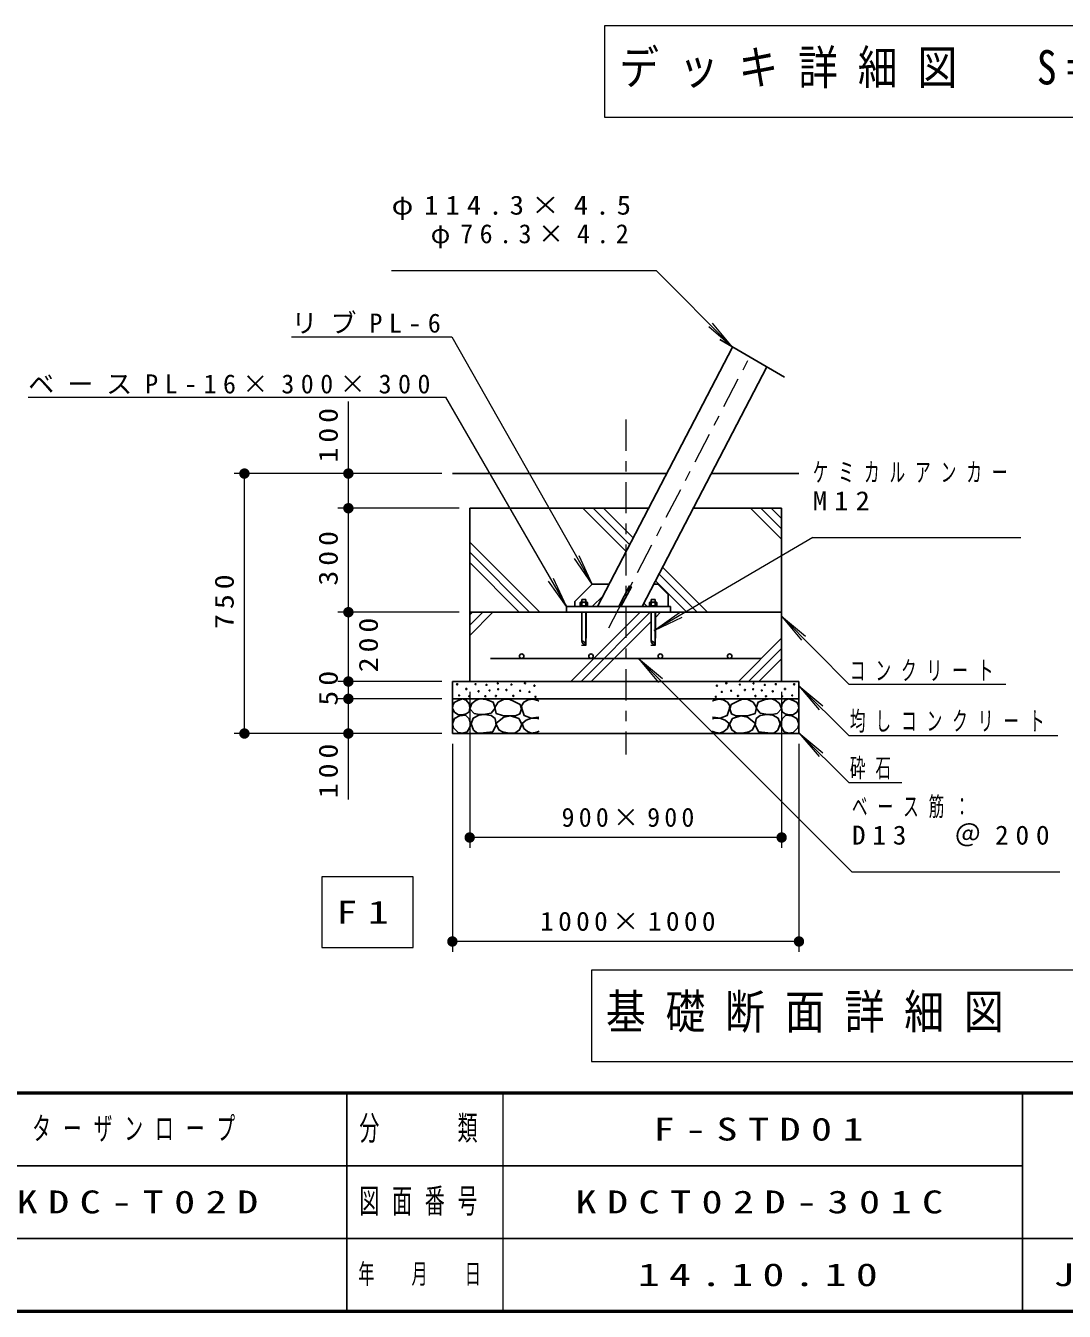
# Model space of a CAD drawing. Units: millimetres on the paper, with parts at other scales. Extents: x -621 to -236, y -10 to 262.
# Drawn here: x -401.9 to -302, y -5 to 118.6 of the extents above; entities that cross this region are included whole.
import ezdxf

# ---------------------------------------------------------------- set-up
doc = ezdxf.new("R2010")
doc.units = ezdxf.units.MM
doc.linetypes.add('USER1', pattern=[4.5, 2.5, -2])
doc.linetypes.add('USER2', pattern=[6, 3, -1, 1, -1])
doc.layers.add('LY_1', color=7, linetype='Continuous', lineweight=25)
doc.layers.add('LY_6', color=7, linetype='Continuous', lineweight=13)
doc.layers.add('LY_5', color=7, linetype='Continuous')
doc.styles.add('ＭＳ ゴシック', font='')
doc.styles.get('ＭＳ ゴシック').set_extended_font_data('MS Gothic')

# ---------------------------------------------------------------- blocks, each defined once
blk = doc.blocks.new('filled_dot')
at = {"color": 0, "linetype": 'Continuous', "lineweight": -2, "const_width": 1.25}
blk.add_lwpolyline([(-0.625, 0, 1), (0.625, 0, 1)], format="xyb", close=True, dxfattribs=at)

msp = doc.modelspace()

# ---------------------------------------------------------------- linework, layer by layer
at = {"layer": 'LY_1', "lineweight": 13}
for p, q in [((-346.201, 118.636), (-346.201, 109.836)), ((-284.901, 118.636), (-346.201, 118.636)), ((-346.201, 109.836), (-284.901, 109.836)), ((-366.688, 95.089), (-341.252, 95.089)), ((-341.252, 95.089), (-333.896, 87.733)), ((-333.896, 87.733), (-336.194, 89.662)), ((-333.896, 87.733), (-335.824, 90.031)), ((-376.32, 88.73), (-360.902, 88.73)), ((-360.902, 88.73), (-347.393, 64.933)), ((-401.641, 82.915), (-361.499, 82.915)), ((-361.499, 82.915), (-349.867, 62.766)), ((-370.847, 72.233), (-370.847, 82.487)), ((-361.847, 75.566), (-381.847, 75.566)), ((-380.847, 50.566), (-380.847, 75.566)), ((-360.18, 72.233), (-371.847, 72.233)), ((-370.847, 62.233), (-370.847, 72.233)), ((-344.129, 68.075), (-348.287, 72.233)), ((-343.79, 68.726), (-347.297, 72.233)), ((-343.451, 69.377), (-346.307, 72.233)), ((-329.18, 69.248), (-332.165, 72.233)), ((-329.18, 70.238), (-331.175, 72.233)), ((-329.18, 71.228), (-330.185, 72.233)), ((-326.181, 69.408), (-341.443, 60.47)), ((-326.181, 69.408), (-306.181, 69.408)), ((-352.429, 62.233), (-359.18, 68.983)), ((-353.419, 62.233), (-359.18, 67.994)), ((-354.409, 62.233), (-359.18, 67.004)), ((-347.393, 64.933), (-349.096, 67.403)), ((-347.393, 64.933), (-348.641, 67.661)), ((-337.297, 62.233), (-340.966, 65.901)), ((-336.307, 62.233), (-340.627, 66.552)), ((-349.867, 62.766), (-351.587, 65.224)), ((-349.867, 62.766), (-351.134, 65.485)), ((-338.287, 62.233), (-341.304, 65.25)), ((-360.18, 62.233), (-371.847, 62.233)), ((-370.847, 55.566), (-370.847, 62.233)), ((-359.18, 59.993), (-356.94, 62.233)), ((-359.18, 60.983), (-357.93, 62.233)), ((-359.18, 61.973), (-358.92, 62.233)), ((-349.465, 55.566), (-342.798, 62.233)), ((-348.475, 55.566), (-341.808, 62.233)), ((-341.443, 60.47), (-338.997, 62.205)), ((-341.317, 61.734), (-340.818, 62.233)), ((-329.18, 61.866), (-327.269, 59.554)), ((-329.18, 61.866), (-326.896, 59.921)), ((-322.725, 55.316), (-329.18, 61.866)), ((-347.485, 55.566), (-341.75, 61.301)), ((-341.443, 60.47), (-338.732, 61.754)), ((-333.343, 55.566), (-329.18, 59.729)), ((-332.353, 55.566), (-329.18, 58.739)), ((-342.944, 57.783), (-341.015, 55.485)), ((-342.944, 57.783), (-340.646, 55.854)), ((-322.417, 37.256), (-342.944, 57.783)), ((-331.363, 55.566), (-329.18, 57.749)), ((-361.847, 55.566), (-371.847, 55.566)), ((-361.847, 55.566), (-371.847, 55.566)), ((-370.847, 53.899), (-370.847, 55.566)), ((-359.18, 54.566), (-359.18, 39.566)), ((-329.18, 54.566), (-329.18, 39.566)), ((-327.513, 55.148), (-325.585, 52.85)), ((-327.513, 55.148), (-325.215, 53.22)), ((-322.725, 50.36), (-327.513, 55.148)), ((-322.725, 55.316), (-307.616, 55.316)), ((-361.847, 53.899), (-371.847, 53.899)), ((-370.847, 44.206), (-370.847, 53.899)), ((-361.847, 50.566), (-381.847, 50.566)), ((-361.847, 50.566), (-371.847, 50.566)), ((-360.847, 49.566), (-360.847, 29.566)), ((-327.513, 50.64), (-325.585, 48.342)), ((-327.513, 50.64), (-325.215, 48.712)), ((-322.725, 45.852), (-327.513, 50.64)), ((-327.513, 49.566), (-327.513, 29.566)), ((-322.725, 50.36), (-302.616, 50.36)), ((-322.725, 45.852), (-317.616, 45.852)), ((-329.18, 40.566), (-359.18, 40.566)), ((-322.417, 37.256), (-302.417, 37.256)), ((-373.411, 36.785), (-373.411, 29.985)), ((-364.611, 36.785), (-373.411, 36.785)), ((-364.611, 29.985), (-364.611, 36.785)), ((-373.411, 29.985), (-364.611, 29.985)), ((-327.513, 30.566), (-360.847, 30.566)), ((-347.475, 27.819), (-347.475, 19.019)), ((-281.675, 27.819), (-347.475, 27.819)), ((-347.475, 19.019), (-281.675, 19.019))]:
    msp.add_line(p, q, dxfattribs=at)
at = {"layer": 'LY_1'}
for p, q in [((-328.901, 84.842), (-335.126, 88.446)), ((-346.893, 62.766), (-333.896, 87.733)), ((-342.597, 62.766), (-330.595, 85.822)), ((-360.847, 75.566), (-340.229, 75.566)), ((-335.934, 75.566), (-327.513, 75.566)), ((-359.18, 72.233), (-359.18, 55.566)), ((-359.18, 72.233), (-341.965, 72.233)), ((-337.694, 72.233), (-329.18, 72.233)), ((-329.18, 72.233), (-329.18, 55.566)), ((-347.393, 64.933), (-349.059, 63.266)), ((-347.393, 64.933), (-345.765, 64.933)), ((-344.81, 62.859), (-343.809, 64.78)), ((-344.632, 62.766), (-343.632, 64.688)), ((-343.809, 64.78), (-343.632, 64.688)), ((-341.47, 64.933), (-341.097, 64.933)), ((-340.097, 63.933), (-341.097, 64.933)), ((-349.059, 62.766), (-349.059, 63.266)), ((-348.516, 63.183), (-348.565, 63.155)), ((-348.565, 62.849), (-348.565, 63.155)), ((-347.884, 63.183), (-348.516, 63.183)), ((-348.4, 63.466), (-348.4, 63.183)), ((-348.4, 63.466), (-348, 63.466)), ((-348.382, 63.155), (-348.382, 62.849)), ((-348.017, 63.155), (-348.017, 62.849)), ((-348, 63.466), (-348, 63.183)), ((-347.884, 63.183), (-347.835, 63.155)), ((-347.835, 62.849), (-347.835, 63.155)), ((-346.35, 63.809), (-347.393, 62.766)), ((-344.579, 63.302), (-344.401, 63.21)), ((-342.097, 62.766), (-342.426, 63.095)), ((-341.849, 63.183), (-341.898, 63.155)), ((-341.898, 62.849), (-341.898, 63.155)), ((-341.217, 63.183), (-341.849, 63.183)), ((-341.733, 63.466), (-341.733, 63.183)), ((-341.733, 63.466), (-341.333, 63.466)), ((-341.716, 63.155), (-341.716, 62.849)), ((-341.351, 63.155), (-341.351, 62.849)), ((-341.333, 63.466), (-341.333, 63.183)), ((-341.217, 63.183), (-341.168, 63.155)), ((-341.168, 62.849), (-341.168, 63.155)), ((-340.097, 62.766), (-340.097, 63.933)), ((-359.18, 62.233), (-329.18, 62.233)), ((-349.867, 62.766), (-339.867, 62.766)), ((-349.867, 62.766), (-349.867, 62.233)), ((-347.8, 62.849), (-348.6, 62.849)), ((-348.6, 62.766), (-348.6, 62.849)), ((-348.4, 62.233), (-348.4, 59.466)), ((-348, 62.233), (-348, 59.066)), ((-347.8, 62.766), (-347.8, 62.849)), ((-344.81, 62.859), (-344.632, 62.766)), ((-341.133, 62.849), (-341.933, 62.849)), ((-341.933, 62.766), (-341.933, 62.849)), ((-341.733, 62.233), (-341.733, 59.466)), ((-341.333, 62.233), (-341.333, 59.066)), ((-341.133, 62.766), (-341.133, 62.849)), ((-339.867, 62.766), (-339.867, 62.233)), ((-357.18, 57.783), (-331.18, 57.783)), ((-360.847, 55.566), (-327.513, 55.566)), ((-360.847, 55.566), (-360.847, 50.566)), ((-327.513, 55.566), (-327.513, 50.566)), ((-360.847, 53.899), (-327.513, 53.899)), ((-360.847, 50.566), (-327.513, 50.566))]:
    msp.add_line(p, q, dxfattribs=at)
at = {"layer": 'LY_1', "linetype": 'USER2', "lineweight": 13}
for p, q in [((-345.813, 60.715), (-332.245, 86.778)), ((-344.18, 80.753), (-344.18, 48.557))]:
    msp.add_line(p, q, dxfattribs=at)
at = {"layer": 'LY_1', "linetype": 'USER1', "lineweight": 13}
for p, q in [((-348.417, 62.233), (-348.417, 59.066)), ((-348.417, 62.233), (-347.983, 62.233)), ((-347.983, 62.233), (-347.983, 59.066)), ((-341.75, 62.233), (-341.75, 59.066)), ((-341.75, 62.233), (-341.317, 62.233)), ((-341.317, 62.233), (-341.317, 59.066)), ((-348.417, 59.066), (-347.983, 59.066)), ((-341.75, 59.066), (-341.317, 59.066))]:
    msp.add_line(p, q, dxfattribs=at)
at = {"layer": 'LY_1'}
for points in [[(-360.823, 52.973), (-360.793, 53.252), (-360.673, 53.541), (-360.304, 53.751), (-359.875, 53.89), (-359.507, 53.78), (-359.247, 53.422), (-359.168, 53.073), (-359.237, 52.654), (-359.517, 52.464), (-359.905, 52.365), (-360.334, 52.385), (-360.643, 52.624)], [(-358.277, 52.382), (-358.756, 52.492), (-359.167, 52.93), (-358.962, 53.464), (-358.551, 53.779), (-358.195, 53.889), (-357.592, 53.847), (-356.921, 53.587), (-356.743, 53.012), (-357.127, 52.533), (-357.661, 52.437)], [(-355.486, 52.277), (-356.023, 52.294), (-356.646, 52.502), (-356.75, 53.073), (-356.438, 53.575), (-355.936, 53.852), (-355.382, 53.87), (-354.845, 53.627), (-354.325, 53.35), (-354.204, 52.952), (-354.36, 52.45), (-354.776, 52.277)], [(-332.874, 52.277), (-332.338, 52.294), (-331.714, 52.502), (-331.61, 53.073), (-331.922, 53.575), (-332.424, 53.852), (-332.978, 53.87), (-333.515, 53.627), (-334.035, 53.35), (-334.156, 52.952), (-334, 52.45), (-333.585, 52.277)], [(-330.083, 52.382), (-329.604, 52.492), (-329.193, 52.93), (-329.398, 53.464), (-329.809, 53.779), (-330.165, 53.889), (-330.768, 53.847), (-331.439, 53.587), (-331.617, 53.012), (-331.234, 52.533), (-330.699, 52.437)], [(-327.538, 52.973), (-327.567, 53.252), (-327.687, 53.541), (-328.056, 53.751), (-328.485, 53.89), (-328.854, 53.78), (-329.113, 53.422), (-329.193, 53.073), (-329.123, 52.654), (-328.844, 52.464), (-328.455, 52.365), (-328.026, 52.385), (-327.717, 52.624)], [(-359.836, 50.59), (-360.304, 50.67), (-360.723, 51.099), (-360.833, 51.507), (-360.643, 51.996), (-360.165, 52.275), (-359.576, 52.335), (-359.237, 51.976), (-359.078, 51.447), (-359.197, 51.118), (-359.437, 50.74)], [(-357.866, 50.615), (-358.441, 50.602), (-358.825, 50.889), (-359.044, 51.492), (-358.839, 52.026), (-358.318, 52.327), (-357.757, 52.382), (-357.113, 52.3), (-356.729, 51.999), (-356.647, 51.396), (-356.962, 50.725)], [(-355.399, 50.614), (-356.023, 50.735), (-356.386, 50.908), (-356.663, 51.532), (-355.901, 52.138), (-355.243, 52.259), (-354.464, 52.017), (-354.169, 51.48), (-354.377, 50.908), (-354.845, 50.614)], [(-332.961, 50.614), (-332.338, 50.735), (-331.974, 50.908), (-331.697, 51.532), (-332.459, 52.138), (-333.117, 52.259), (-333.896, 52.017), (-334.191, 51.48), (-333.983, 50.908), (-333.515, 50.614)], [(-330.494, 50.615), (-329.919, 50.602), (-329.535, 50.889), (-329.316, 51.492), (-329.522, 52.026), (-330.042, 52.327), (-330.604, 52.382), (-331.247, 52.3), (-331.631, 51.999), (-331.713, 51.396), (-331.398, 50.725)], [(-328.525, 50.59), (-328.056, 50.67), (-327.637, 51.099), (-327.528, 51.507), (-327.717, 51.996), (-328.196, 52.275), (-328.784, 52.335), (-329.123, 51.976), (-329.282, 51.447), (-329.163, 51.118), (-328.923, 50.74)]]:
    msp.add_lwpolyline(points, close=True, dxfattribs=at)
for points in [[(-352.527, 52.135), (-352.828, 52.094), (-353.267, 52.04), (-353.951, 52.3), (-354.143, 52.861), (-354.184, 53.231), (-353.965, 53.587), (-353.568, 53.806), (-353.102, 53.861), (-352.637, 53.738), (-352.527, 53.683)], [(-335.833, 52.135), (-335.532, 52.094), (-335.094, 52.04), (-334.409, 52.3), (-334.217, 52.861), (-334.176, 53.231), (-334.395, 53.587), (-334.792, 53.806), (-335.258, 53.861), (-335.724, 53.738), (-335.833, 53.683)], [(-352.513, 50.78), (-352.719, 50.697), (-353.226, 50.602), (-353.623, 50.752), (-353.979, 51.054), (-354.129, 51.533), (-353.746, 51.862), (-353.239, 52.04), (-352.801, 52.04), (-352.527, 51.971)], [(-335.847, 50.78), (-335.641, 50.697), (-335.135, 50.602), (-334.737, 50.752), (-334.381, 51.054), (-334.231, 51.533), (-334.614, 51.862), (-335.121, 52.04), (-335.559, 52.04), (-335.833, 51.971)]]:
    msp.add_lwpolyline(points, dxfattribs=at)
for centre, radius in [((-354.18, 57.999), 0.217), ((-347.513, 57.999), 0.217), ((-340.847, 57.999), 0.217), ((-334.18, 57.999), 0.217), ((-360.386, 55.295), 0.05), ((-359.503, 54.846), 0.05), ((-358.619, 55.309), 0.05), ((-358.324, 54.622), 0.05), ((-357.567, 55.239), 0.05), ((-357.272, 54.706), 0.05), ((-356.487, 55.379), 0.05), ((-356.445, 54.818), 0.05), ((-355.645, 54.748), 0.05), ((-355.168, 55.267), 0.05), ((-354.327, 54.678), 0.05), ((-353.864, 55.407), 0.05), ((-353.429, 54.566), 0.05), ((-352.952, 55.169), 0.05), ((-335.408, 55.169), 0.05), ((-334.931, 54.566), 0.05), ((-334.497, 55.407), 0.05), ((-334.034, 54.678), 0.05), ((-333.192, 55.267), 0.05), ((-332.715, 54.748), 0.05), ((-331.915, 54.818), 0.05), ((-331.873, 55.379), 0.05), ((-331.088, 54.706), 0.05), ((-330.793, 55.239), 0.05), ((-330.036, 54.622), 0.05), ((-329.741, 55.309), 0.05), ((-328.858, 54.846), 0.05), ((-327.974, 55.295), 0.05), ((-360.204, 54.229), 0.05), ((-359.222, 54.145), 0.05), ((-357.679, 54.145), 0.05), ((-356.655, 54.173), 0.05), ((-354.986, 54.187), 0.05), ((-352.854, 54.103), 0.05), ((-335.506, 54.103), 0.05), ((-333.374, 54.187), 0.05), ((-331.705, 54.173), 0.05), ((-330.681, 54.145), 0.05), ((-329.138, 54.145), 0.05), ((-328.156, 54.229), 0.05)]:
    msp.add_circle(centre, radius, dxfattribs=at)
for centre, radius, start, end in [((-348.516, 62.853), 0.33, 66.1351, 90), ((-348.2, 62.579), 0.604, 72.41203, 107.58796), ((-347.884, 62.853), 0.33, 90, 113.8649), ((-341.849, 62.853), 0.33, 66.1351, 90), ((-341.533, 62.579), 0.604, 72.41203, 107.58796), ((-341.217, 62.853), 0.33, 90, 113.8649), ((-348.447, 59.019), 0.45, 6.05716, 83.94276), ((-347.952, 59.514), 0.45, 186.05715, 263.94277), ((-341.781, 59.019), 0.45, 6.05716, 83.94276), ((-341.286, 59.514), 0.45, 186.05715, 263.94277)]:
    msp.add_arc(centre, radius, start, end, dxfattribs=at)
at = {"layer": 'LY_6', "lineweight": 50}
for p, q in [((-621, 16), (-236, 16)), ((-621, -5), (-236, -5))]:
    msp.add_line(p, q, dxfattribs=at)
at = {"layer": 'LY_6', "lineweight": 25}
for p, q in [((-371, 16), (-371, -5)), ((-306, 16), (-306, -5)), ((-423.5, 9), (-306, 9)), ((-478.5, 2), (-236, 2))]:
    msp.add_line(p, q, dxfattribs=at)
at = {"layer": 'LY_6'}
msp.add_line((-356, 16), (-356, -5), dxfattribs=at)

# ---------------------------------------------------------------- block references
at = {"layer": 'LY_1', "lineweight": 13, "xscale": 0.4, "yscale": 0.4}
for p, rotation in [((-380.847, 75.566), 270), ((-370.847, 75.566), 270), ((-370.847, 72.233), 90), ((-370.847, 72.233), 270), ((-370.847, 62.233), 270), ((-370.847, 62.233), 90), ((-370.847, 55.566), 270), ((-370.847, 55.566), 90), ((-370.847, 53.899), 90), ((-370.847, 53.899), 270), ((-380.847, 50.566), 90), ((-370.847, 50.566), 90), ((-329.18, 40.566), 180), ((-327.513, 30.566), 180)]:
    msp.add_blockref('filled_dot', p, dxfattribs=dict(at, rotation=rotation))
for p in [(-359.18, 40.566), (-360.847, 30.566)]:
    msp.add_blockref('filled_dot', p, dxfattribs=at)

# ---------------------------------------------------------------- texts
at = {"layer": 'LY_1', "style": 'ＭＳ ゴシック'}
for s, insert, char_height, attachment_point in [('\\T1.5;\\W0.85;デッキ詳細図\u3000S=1/30', (-344.801, 114.236), 3.299, 4), ('\\T1.5;\\W1.1;φ114.3×4.5', (-366.688, 102.298), 1.833, 1), ('\\T1.5;\u3000φ76.3×4.2', (-366.688, 99.548), 1.833, 1), ('\\T1.5;リブPL-6', (-376.32, 89.022), 1.833, 7), ('\\T1.5;ベースPL-16×300×300', (-401.641, 83.206), 1.833, 7), ('\\T1.64;\\W0.6;ケミカルアンカー', (-326.181, 76.616), 1.833, 1), ('\\T1.5;\\W1.1;M12', (-326.181, 73.866), 1.833, 1), ('\\T1.64;\\W0.6;コンクリート', (-322.616, 55.607), 1.833, 7), ('\\T1.64;\\W0.6;均しコンクリート', (-322.616, 50.651), 1.833, 7), ('\\T1.64;\\W0.6;砕石', (-322.616, 46.144), 1.833, 7), ('\\T1.64;\\W0.6;ベース筋：', (-322.417, 44.465), 1.833, 1), ('\\T1.32;900×900', (-343.76, 41.566), 1.833, 8), ('\\T1.5;\\W1.05;D13\u3000＠200', (-322.417, 41.715), 1.833, 1), ('\\T1.5;\\W1.35;F1', (-372.011, 33.385), 2.199, 4), ('\\T1.32;\\W1.05;1000×1000', (-343.761, 31.566), 1.833, 8), ('\\T1.5;\\W0.85;基礎断面詳細図\u3000S=1/30', (-346.075, 23.419), 3.299, 4)]:
    msp.add_mtext(s, dxfattribs=dict(at, insert=insert, char_height=char_height, attachment_point=attachment_point))
at = {"layer": 'LY_1', "char_height": 1.833, "rotation": 90, "style": 'ＭＳ ゴシック'}
for s, insert, attachment_point in [('\\T1.33;\\W1.15;100', (-371.847, 79.487), 8), ('\\T1.33;\\W1.15;300', (-371.847, 67.649), 8), ('\\T1.33;\\W1.15;750', (-381.847, 63.481), 8), ('\\T1.33;\\W1.15;200', (-369.847, 59.316), 2), ('\\T1.34;\\W1.15;50', (-371.847, 55.161), 8), ('\\T1.33;\\W1.15;100', (-371.847, 47.206), 8)]:
    msp.add_mtext(s, dxfattribs=dict(at, insert=insert, attachment_point=attachment_point))
at = {"layer": 'LY_5', "char_height": 2.199, "attachment_point": 4, "style": 'ＭＳ ゴシック'}
for s, insert in [('\\T1.64;\\W0.6;ターザンロープ', (-401.25, 12.5)), ('\\T1.5;\\W1.35;F-STD01', (-341.5, 12.5)), ('\\T1.5;\\W1.35;KDC-T02D', (-402.75, 5.5)), ('\\T1.5;\\W1.35;KDCT02D-301C', (-349, 5.5)), ('\\T1.43;\\W1.4;14.10.10', (-343, -1.5))]:
    msp.add_mtext(s, dxfattribs=dict(at, insert=insert))
at = {"layer": 'LY_6', "attachment_point": 5, "style": 'ＭＳ ゴシック'}
for s, insert, char_height in [('\\T1.64;\\W0.6;分\u3000\u3000類', (-363.5, 12.5), 2.346), ('\\T1.64;\\W0.6;図面番号', (-363.5, 5.5), 2.346), ('\\T1.64;\\W0.6;年\u3000月\u3000日', (-363.5, -1.5), 1.906), ('\\T1.5;\\W1.35;JOB', (-298.5, -1.5), 2.199)]:
    msp.add_mtext(s, dxfattribs=dict(at, insert=insert, char_height=char_height))

doc.saveas('drawing.dxf')
